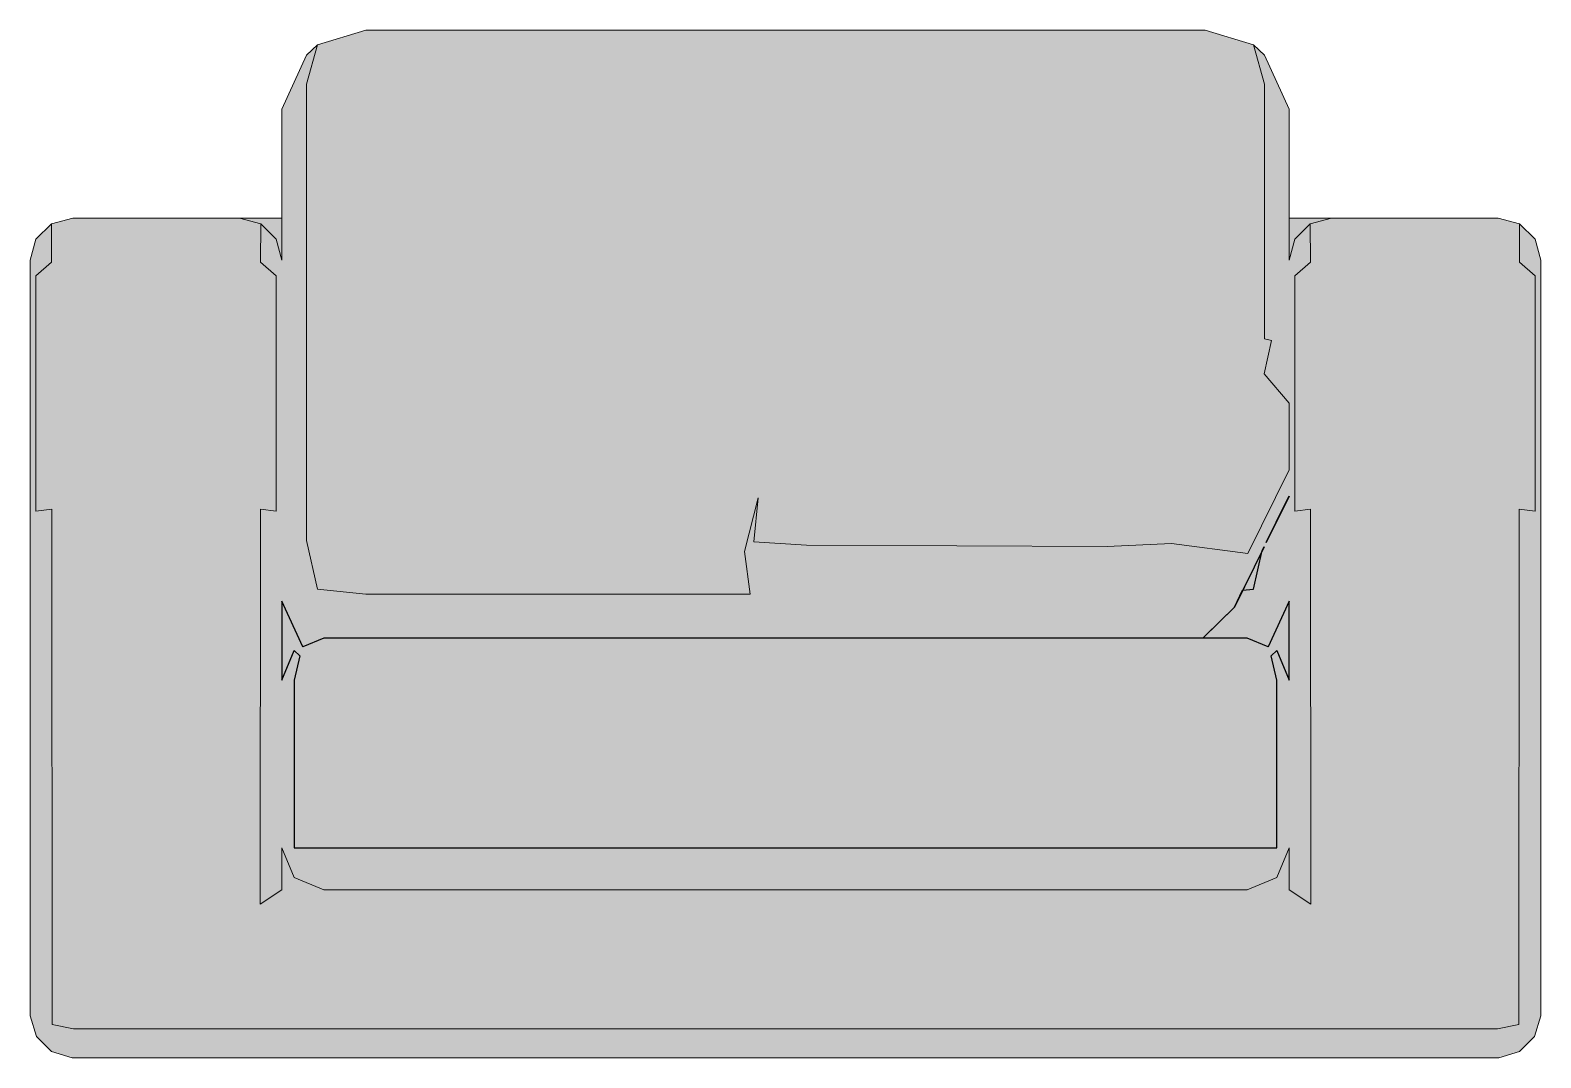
# Model space of a CAD drawing. Header units: millimetres. Extents: x 0 to 700, y 0 to 476.
import ezdxf

# ---------------------------------------------------------------- set-up
doc = ezdxf.new("R2010")
doc.units = ezdxf.units.MM
doc.layers.add('COLOR_FILL', color=7, linetype='Continuous')
doc.layers.add('FURN', color=7, linetype='Continuous', lineweight=25)

msp = doc.modelspace()

# ---------------------------------------------------------------- hatches: boundary and pattern name
at = {"layer": 'COLOR_FILL', "true_color": 0xcfc4b4}
for points in [[(155.56, 214.71), (133.1, 217.15), (128.06, 239.63), (128.06, 451.1), (133.1, 469.32), (155.56, 476.02), (544.44, 476.02), (566.9, 469.32), (571.94, 451.1), (571.94, 333.13), (575.21, 332.3), (571.74, 316.88), (583.33, 303.23), (583.33, 272.34), (564.28, 233.67), (528.88, 238.31), (499.03, 236.89), (359.69, 237.41), (335.3, 239.04), (337.27, 259.44), (330.98, 234.55), (333.66, 214.71), (155.56, 214.71)], [(2.67, 253.24), (2.65, 362.17), (9.88, 368.55), (9.86, 386.28), (19.72, 388.89), (96.95, 388.89), (106.81, 386.28), (106.79, 368.55), (114.02, 362.17), (114, 253.24), (106.7, 254.18), (106.63, 71.09), (116.67, 77.78), (116.67, 97.22), (122.36, 83.47), (136.11, 77.78), (563.89, 77.78), (577.64, 83.47), (583.33, 97.22), (583.33, 77.78), (593.37, 71.09), (593.3, 254.18), (586, 253.24), (585.98, 362.17), (593.21, 368.55), (593.19, 386.28), (603.05, 388.89), (680.28, 388.89), (690.14, 386.28), (690.12, 368.55), (697.35, 362.17), (697.33, 253.24), (690.04, 254.18), (689.79, 15.35), (679.94, 13.38), (20.06, 13.38), (10.21, 15.35), (9.96, 254.18), (2.67, 253.24)], [(96.97, 388.89), (116.67, 388.89), (116.67, 369.44), (114.03, 379.17), (106.82, 386.28), (96.97, 388.89)], [(583.33, 369.44), (583.33, 388.89), (603.03, 388.89), (593.18, 386.28), (585.97, 379.17), (583.33, 369.44)], [(570.9, 234.98), (566.9, 217.15), (561.84, 216.6), (563.9, 220.79), (570.9, 234.98)], [(116.67, 175), (116.67, 211.57), (126.34, 190.4), (136.11, 194.44), (563.89, 194.44), (573.66, 190.4), (583.33, 211.57), (583.33, 175), (577.64, 188.75), (575.12, 186.23), (577.64, 175), (577.64, 97.22), (122.36, 97.22), (122.36, 175), (124.88, 186.23), (122.36, 188.75), (116.67, 175)]]:
    msp.add_hatch(color=7, dxfattribs=at).paths.add_polyline_path(points)
at = {"layer": 'COLOR_FILL', "true_color": 0xc3b8a8}
h = msp.add_hatch(color=7, dxfattribs=at)
h.paths.add_polyline_path([(136.11, 77.78), (122.36, 83.47), (116.67, 97.22), (116.67, 77.78), (106.63, 71.09), (106.7, 254.18), (114, 253.24), (114.02, 362.17), (106.79, 368.55), (106.81, 386.28), (114.02, 379.17), (116.67, 369.44), (116.67, 439.48), (128.06, 464.4), (133.1, 469.32), (128.06, 451.1), (128.06, 239.63), (133.1, 217.15), (155.56, 214.71), (333.66, 214.71), (330.98, 234.55), (337.27, 259.44), (335.3, 239.04), (359.69, 237.41), (499.03, 236.89), (528.88, 238.31), (564.28, 233.67), (583.33, 272.34), (583.33, 303.23), (571.74, 316.88), (575.21, 332.3), (571.94, 333.13), (571.94, 451.1), (566.9, 469.32), (571.94, 464.4), (583.33, 439.48), (583.33, 369.44), (585.98, 379.17), (593.19, 386.28), (593.21, 368.55), (585.98, 362.17), (586, 253.24), (593.3, 254.18), (593.37, 71.09), (583.33, 77.78), (583.33, 97.22), (577.64, 83.47), (563.89, 77.78), (136.11, 77.78)])
h.paths.add_polyline_path([(122.36, 97.22), (577.64, 97.22), (577.64, 175), (575.12, 186.23), (577.64, 188.75), (583.33, 175), (583.33, 211.57), (573.66, 190.4), (563.89, 194.44), (548.92, 194.44), (545.99, 194.44), (544.44, 194.44), (543.38, 194.44), (136.11, 194.44), (126.34, 190.4), (116.67, 211.57), (116.67, 175), (122.36, 188.75), (124.88, 186.23), (122.36, 175), (122.36, 97.22)], flags=0)
h.paths.add_polyline_path([(544.44, 195.49), (557.99, 208.78), (543.38, 194.44), (544.44, 195.49)], flags=0)
h.paths.add_polyline_path([(561.84, 216.6), (566.9, 217.15), (570.9, 234.98), (571.77, 236.74), (557.99, 208.78), (561.84, 216.6)], flags=0)
h.paths.add_polyline_path([(581.84, 257.18), (583.33, 260.2), (572.77, 238.78), (581.84, 257.18)], flags=0)
msp.add_hatch(color=7, dxfattribs=at).paths.add_polyline_path([(0, 19.44), (0, 369.44), (2.64, 379.17), (9.86, 386.28), (9.88, 368.55), (2.65, 362.17), (2.67, 253.24), (9.96, 254.18), (10.21, 15.35), (20.06, 13.38), (679.94, 13.38), (689.79, 15.35), (690.04, 254.18), (697.33, 253.24), (697.35, 362.17), (690.12, 368.55), (690.14, 386.28), (697.36, 379.17), (700, 369.44), (700, 19.44), (697.11, 9.9), (690.1, 2.89), (680.56, 0), (19.44, 0), (9.9, 2.89), (2.89, 9.9), (0, 19.44)])

# ---------------------------------------------------------------- linework, layer by layer
at = {"layer": 'FURN', "lineweight": 18, "true_color": 0x4b453e}
for points in [[(155.56, 214.71), (133.1, 217.15), (128.06, 239.63), (128.06, 451.1), (133.1, 469.32), (155.56, 476.02), (544.44, 476.02), (566.9, 469.32), (571.94, 451.1), (571.94, 333.13), (575.21, 332.3), (571.74, 316.88), (583.33, 303.23), (583.33, 272.34), (564.28, 233.67), (528.88, 238.31), (499.03, 236.89), (359.69, 237.41), (335.3, 239.04), (337.27, 259.44), (330.98, 234.55), (333.66, 214.71), (155.56, 214.71)], [(136.11, 77.78), (122.36, 83.47), (116.67, 97.22), (116.67, 77.78), (106.63, 71.09), (106.7, 254.18), (114, 253.24), (114.02, 362.17), (106.79, 368.55), (106.81, 386.28), (114.02, 379.17), (116.67, 369.44), (116.67, 439.48), (128.06, 464.4), (133.1, 469.32), (128.06, 451.1), (128.06, 239.63), (133.1, 217.15), (155.56, 214.71), (333.66, 214.71), (330.98, 234.55), (337.27, 259.44), (335.3, 239.04), (359.69, 237.41), (499.03, 236.89), (528.88, 238.31), (564.28, 233.67), (583.33, 272.34), (583.33, 303.23), (571.74, 316.88), (575.21, 332.3), (571.94, 333.13), (571.94, 451.1), (566.9, 469.32), (571.94, 464.4), (583.33, 439.48), (583.33, 369.44), (585.98, 379.17), (593.19, 386.28), (593.21, 368.55), (585.98, 362.17), (586, 253.24), (593.3, 254.18), (593.37, 71.09), (583.33, 77.78), (583.33, 97.22), (577.64, 83.47), (563.89, 77.78), (136.11, 77.78)], [(0, 19.44), (0, 369.44), (2.64, 379.17), (9.86, 386.28), (9.88, 368.55), (2.65, 362.17), (2.67, 253.24), (9.96, 254.18), (10.21, 15.35), (20.06, 13.38), (679.94, 13.38), (689.79, 15.35), (690.04, 254.18), (697.33, 253.24), (697.35, 362.17), (690.12, 368.55), (690.14, 386.28), (697.36, 379.17), (700, 369.44), (700, 19.44), (697.11, 9.9), (690.1, 2.89), (680.56, 0), (19.44, 0), (9.9, 2.89), (2.89, 9.9), (0, 19.44)], [(2.67, 253.24), (2.65, 362.17), (9.88, 368.55), (9.86, 386.28), (19.72, 388.89), (96.95, 388.89), (106.81, 386.28), (106.79, 368.55), (114.02, 362.17), (114, 253.24), (106.7, 254.18), (106.63, 71.09), (116.67, 77.78), (116.67, 97.22), (122.36, 83.47), (136.11, 77.78), (563.89, 77.78), (577.64, 83.47), (583.33, 97.22), (583.33, 77.78), (593.37, 71.09), (593.3, 254.18), (586, 253.24), (585.98, 362.17), (593.21, 368.55), (593.19, 386.28), (603.05, 388.89), (680.28, 388.89), (690.14, 386.28), (690.12, 368.55), (697.35, 362.17), (697.33, 253.24), (690.04, 254.18), (689.79, 15.35), (679.94, 13.38), (20.06, 13.38), (10.21, 15.35), (9.96, 254.18), (2.67, 253.24)], [(96.97, 388.89), (116.67, 388.89), (116.67, 369.44), (114.03, 379.17), (106.82, 386.28), (96.97, 388.89)], [(583.33, 369.44), (583.33, 388.89), (603.03, 388.89), (593.18, 386.28), (585.97, 379.17), (583.33, 369.44)], [(570.9, 234.98), (566.9, 217.15), (561.84, 216.6), (563.9, 220.79), (570.9, 234.98)], [(116.67, 175), (116.67, 211.57), (126.34, 190.4), (136.11, 194.44), (563.89, 194.44), (573.66, 190.4), (583.33, 211.57), (583.33, 175), (577.64, 188.75), (575.12, 186.23), (577.64, 175), (577.64, 97.22), (122.36, 97.22), (122.36, 175), (124.88, 186.23), (122.36, 188.75), (116.67, 175)]]:
    msp.add_lwpolyline(points, close=True, dxfattribs=at)
at = {"layer": 'FURN'}
for points in [[(581.84, 257.18), (583.33, 260.2), (572.77, 238.78), (581.84, 257.18)], [(561.84, 216.6), (566.9, 217.15), (570.9, 234.98), (571.77, 236.74), (557.99, 208.78), (561.84, 216.6)], [(122.36, 97.22), (577.64, 97.22), (577.64, 175), (575.12, 186.23), (577.64, 188.75), (583.33, 175), (583.33, 211.57), (573.66, 190.4), (563.89, 194.44), (548.92, 194.44), (545.99, 194.44), (544.44, 194.44), (543.38, 194.44), (136.11, 194.44), (126.34, 190.4), (116.67, 211.57), (116.67, 175), (122.36, 188.75), (124.88, 186.23), (122.36, 175), (122.36, 97.22)], [(544.44, 195.49), (557.99, 208.78), (543.38, 194.44), (544.44, 195.49)]]:
    msp.add_lwpolyline(points, close=True, dxfattribs=at)

doc.saveas('drawing.dxf')
